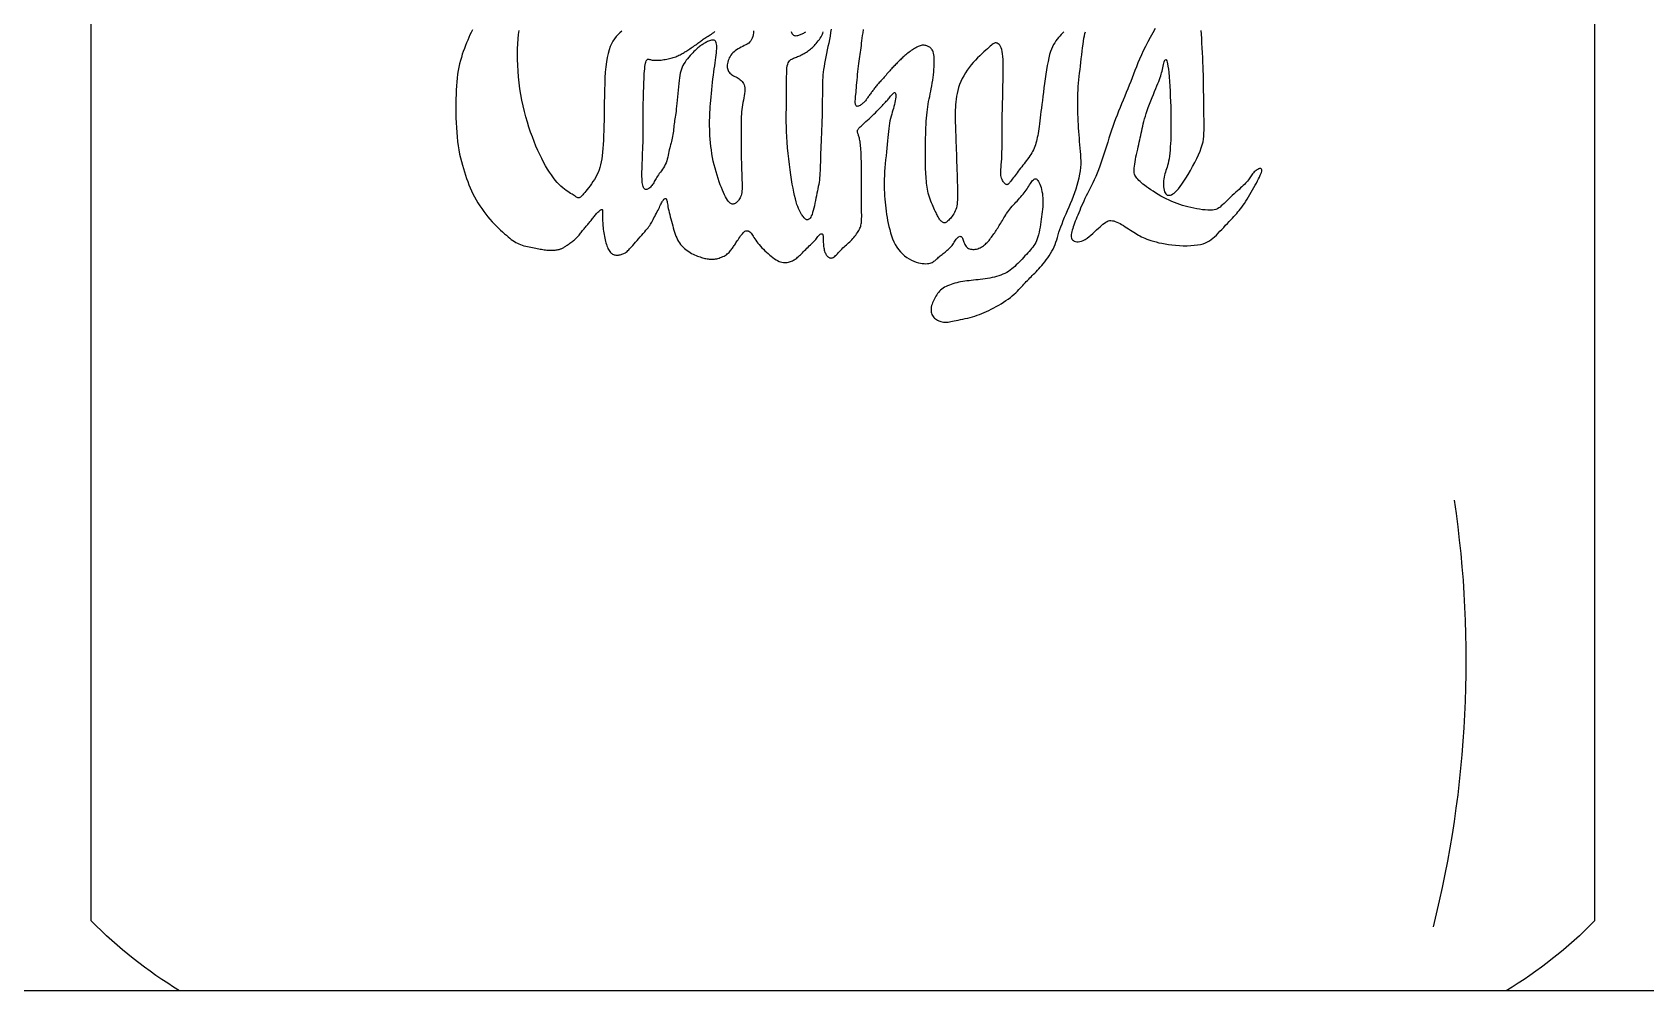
# Model space of a CAD drawing. Extents: x 357 to 2550, y 1547 to 3335.
# Drawn here: x 1936.1 to 2089, y 2116.6 to 2207.4 of the extents above; entities that cross this region are included whole.
import ezdxf

# ---------------------------------------------------------------- set-up
doc = ezdxf.new("R2010")
doc.units = 0
doc.header["$LTSCALE"] = 10
doc.header["$MEASUREMENT"] = 0
doc.layers.add('3', color=3, linetype='CONTINUOUS')
doc.layers.add('4', color=4, linetype='CONTINUOUS')

# ---------------------------------------------------------------- blocks, each defined once
blk = doc.blocks.new('A$C32471CFD')
at = {"layer": '3'}
for points in [[(45.15, 113.8), (45.01, 113.49), (44.86, 113.18), (44.72, 112.87), (44.59, 112.56), (44.46, 112.24), (44.33, 111.92), (44.2, 111.58), (44.07, 111.24), (43.95, 110.89), (43.84, 110.53), (43.73, 110.16), (43.63, 109.77), (43.54, 109.37), (43.46, 108.96), (43.4, 108.53), (43.34, 108.08), (43.29, 107.62), (43.26, 107.15), (43.23, 106.65), (43.21, 106.15), (43.2, 105.62), (43.19, 105.08), (43.19, 104.52), (43.19, 103.95), (43.2, 103.37), (43.22, 102.79), (43.25, 102.22), (43.29, 101.65), (43.34, 101.1), (43.4, 100.56), (43.47, 100.05), (43.55, 99.56), (43.64, 99.08), (43.74, 98.63), (43.84, 98.19), (43.96, 97.77), (44.08, 97.36), (44.2, 96.96), (44.33, 96.57), (44.46, 96.18), (44.59, 95.81), (44.74, 95.44), (44.89, 95.07), (45.05, 94.71), (45.22, 94.35), (45.4, 94), (45.6, 93.65), (45.81, 93.3), (46.03, 92.96), (46.25, 92.62), (46.49, 92.29), (46.73, 91.97), (46.98, 91.66), (47.23, 91.36), (47.48, 91.07), (47.74, 90.8), (48, 90.54), (48.25, 90.3), (48.49, 90.06), (48.73, 89.85), (48.96, 89.64), (49.18, 89.46), (49.38, 89.28), (49.58, 89.12), (49.76, 88.98), (49.94, 88.85), (50.12, 88.73), (50.3, 88.62), (50.48, 88.52), (50.66, 88.44), (50.85, 88.36), (51.05, 88.29), (51.26, 88.23), (51.47, 88.17), (51.67, 88.13), (51.88, 88.08), (52.08, 88.04), (52.28, 88), (52.47, 87.96), (52.65, 87.92), (52.83, 87.89), (53, 87.86), (53.17, 87.82), (53.34, 87.8), (53.5, 87.77), (53.66, 87.75), (53.82, 87.73), (53.97, 87.71), (54.13, 87.7), (54.28, 87.69), (54.43, 87.68), (54.57, 87.68), (54.71, 87.68), (54.84, 87.69), (54.97, 87.7), (55.08, 87.72), (55.2, 87.73), (55.31, 87.76), (55.41, 87.78), (55.5, 87.81), (55.59, 87.84), (55.68, 87.87), (55.76, 87.91), (55.83, 87.95), (55.91, 87.99), (55.98, 88.03), (56.05, 88.08), (56.13, 88.13), (56.21, 88.18), (56.3, 88.24), (56.39, 88.3), (56.49, 88.37), (56.6, 88.44), (56.7, 88.51), (56.81, 88.59), (56.92, 88.67), (57.03, 88.75), (57.13, 88.84), (57.24, 88.92), (57.33, 89.01), (57.43, 89.1), (57.52, 89.2), (57.61, 89.29), (57.7, 89.39), (57.78, 89.49), (57.87, 89.59), (57.96, 89.7), (58.04, 89.8), (58.13, 89.91), (58.21, 90.02), (58.3, 90.13), (58.39, 90.23), (58.47, 90.34), (58.56, 90.44), (58.64, 90.54), (58.73, 90.65), (58.82, 90.74), (58.9, 90.84), (58.98, 90.94), (59.06, 91.04), (59.15, 91.14), (59.22, 91.23), (59.3, 91.33), (59.38, 91.43), (59.45, 91.53), (59.53, 91.63), (59.6, 91.73), (59.68, 91.83), (59.76, 91.93), (59.84, 92.03), (59.93, 92.12), (60.02, 92.21), (60.11, 92.29), (60.2, 92.36), (60.28, 92.43), (60.36, 92.48), (60.42, 92.51), (60.47, 92.53), (60.52, 92.53), (60.54, 92.51), (60.56, 92.48), (60.57, 92.43), (60.58, 92.37), (60.57, 92.3), (60.57, 92.22), (60.57, 92.13), (60.56, 92.04), (60.56, 91.94), (60.56, 91.83), (60.56, 91.71), (60.56, 91.59), (60.57, 91.45), (60.57, 91.3), (60.58, 91.14), (60.59, 90.97), (60.6, 90.78), (60.61, 90.59), (60.63, 90.38), (60.65, 90.17), (60.68, 89.96), (60.71, 89.75), (60.74, 89.54), (60.78, 89.33), (60.82, 89.12), (60.86, 88.92), (60.91, 88.73), (60.96, 88.55), (61.02, 88.37), (61.08, 88.2), (61.14, 88.05), (61.21, 87.9), (61.28, 87.77), (61.35, 87.65), (61.42, 87.54), (61.5, 87.44), (61.59, 87.36), (61.67, 87.29), (61.76, 87.23), (61.85, 87.19), (61.95, 87.15), (62.04, 87.13), (62.14, 87.12), (62.24, 87.11), (62.35, 87.11), (62.45, 87.12), (62.55, 87.14), (62.66, 87.16), (62.76, 87.18), (62.86, 87.21), (62.96, 87.25), (63.07, 87.29), (63.17, 87.34), (63.27, 87.4), (63.37, 87.47), (63.47, 87.55), (63.57, 87.64), (63.67, 87.74), (63.78, 87.85), (63.89, 87.98), (64.02, 88.12), (64.16, 88.27), (64.31, 88.45), (64.48, 88.64), (64.65, 88.84), (64.84, 89.05), (65.03, 89.26), (65.21, 89.47), (65.39, 89.68), (65.56, 89.87), (65.71, 90.05), (65.84, 90.22), (65.96, 90.36), (66.06, 90.5), (66.15, 90.63), (66.23, 90.76), (66.31, 90.89), (66.39, 91.03), (66.48, 91.18), (66.57, 91.34), (66.66, 91.51), (66.76, 91.69), (66.86, 91.88), (66.95, 92.07), (67.05, 92.26), (67.14, 92.44), (67.22, 92.61), (67.3, 92.77), (67.37, 92.92), (67.44, 93.06), (67.5, 93.19), (67.56, 93.3), (67.62, 93.41), (67.67, 93.5), (67.73, 93.59), (67.79, 93.66), (67.84, 93.72), (67.9, 93.76), (67.95, 93.79), (68, 93.81), (68.05, 93.8), (68.09, 93.78), (68.13, 93.73), (68.16, 93.67), (68.19, 93.58), (68.21, 93.47), (68.24, 93.34), (68.26, 93.19), (68.29, 93.02), (68.32, 92.83), (68.36, 92.62), (68.41, 92.4), (68.46, 92.16), (68.52, 91.91), (68.59, 91.65), (68.66, 91.39), (68.73, 91.12), (68.8, 90.86), (68.88, 90.59), (68.95, 90.33), (69.02, 90.08), (69.1, 89.83), (69.18, 89.59), (69.26, 89.36), (69.35, 89.14), (69.45, 88.93), (69.57, 88.73), (69.69, 88.55), (69.82, 88.37), (69.96, 88.2), (70.11, 88.05), (70.27, 87.91), (70.43, 87.77), (70.6, 87.65), (70.77, 87.53), (70.94, 87.42), (71.12, 87.32), (71.29, 87.23), (71.47, 87.15), (71.64, 87.07), (71.8, 87), (71.97, 86.94), (72.13, 86.89), (72.28, 86.84), (72.42, 86.8), (72.56, 86.76), (72.7, 86.73), (72.82, 86.7), (72.95, 86.68), (73.07, 86.66), (73.18, 86.65), (73.29, 86.63), (73.4, 86.63), (73.51, 86.62), (73.61, 86.63), (73.72, 86.63), (73.84, 86.65), (73.96, 86.67), (74.09, 86.69), (74.23, 86.73), (74.37, 86.77), (74.52, 86.82), (74.67, 86.87), (74.82, 86.93), (74.97, 87), (75.11, 87.08), (75.24, 87.16), (75.35, 87.25), (75.46, 87.35), (75.56, 87.44), (75.65, 87.54), (75.74, 87.65), (75.82, 87.75), (75.89, 87.85), (75.96, 87.95), (76.03, 88.05), (76.09, 88.15), (76.16, 88.24), (76.23, 88.34), (76.3, 88.45), (76.37, 88.56), (76.45, 88.67), (76.53, 88.8), (76.62, 88.94), (76.72, 89.09), (76.82, 89.24), (76.92, 89.38), (77.02, 89.52), (77.13, 89.65), (77.23, 89.76), (77.34, 89.86), (77.44, 89.93), (77.54, 89.97), (77.64, 90), (77.73, 90), (77.82, 89.98), (77.91, 89.94), (78, 89.88), (78.08, 89.8), (78.16, 89.71), (78.24, 89.6), (78.32, 89.47), (78.41, 89.34), (78.5, 89.19), (78.6, 89.03), (78.71, 88.87), (78.83, 88.7), (78.96, 88.53), (79.11, 88.35), (79.27, 88.17), (79.45, 87.99), (79.62, 87.81), (79.81, 87.63), (79.99, 87.46), (80.18, 87.29), (80.37, 87.12), (80.56, 86.97), (80.75, 86.82), (80.93, 86.68), (81.12, 86.56), (81.3, 86.46), (81.48, 86.37), (81.65, 86.3), (81.82, 86.26), (81.99, 86.23), (82.15, 86.22), (82.3, 86.23), (82.45, 86.25), (82.59, 86.28), (82.72, 86.32), (82.85, 86.36), (82.96, 86.4), (83.07, 86.45), (83.18, 86.5), (83.28, 86.56), (83.37, 86.62), (83.47, 86.69), (83.57, 86.77), (83.67, 86.85), (83.78, 86.95), (83.89, 87.05), (84, 87.16), (84.12, 87.28), (84.24, 87.4), (84.37, 87.53), (84.5, 87.66), (84.64, 87.79), (84.78, 87.93), (84.92, 88.06), (85.06, 88.2), (85.2, 88.33), (85.34, 88.46), (85.47, 88.59), (85.6, 88.72), (85.72, 88.85), (85.82, 88.97), (85.92, 89.09), (86.01, 89.2), (86.09, 89.3), (86.16, 89.4), (86.23, 89.48), (86.3, 89.54), (86.36, 89.59), (86.42, 89.63), (86.47, 89.65), (86.53, 89.65), (86.57, 89.63), (86.62, 89.59), (86.65, 89.54), (86.68, 89.47), (86.7, 89.39), (86.72, 89.28), (86.72, 89.17), (86.72, 89.04), (86.72, 88.9), (86.72, 88.75), (86.72, 88.6), (86.73, 88.44), (86.74, 88.29), (86.75, 88.13), (86.78, 87.98), (86.81, 87.84), (86.84, 87.7), (86.88, 87.57), (86.92, 87.44), (86.97, 87.33), (87.02, 87.23), (87.07, 87.14), (87.12, 87.06), (87.17, 87), (87.23, 86.94), (87.29, 86.89), (87.34, 86.86), (87.4, 86.82), (87.47, 86.8), (87.53, 86.78), (87.6, 86.77), (87.66, 86.77), (87.74, 86.78), (87.81, 86.8), (87.9, 86.83), (87.99, 86.89), (88.08, 86.96), (88.18, 87.05), (88.29, 87.16), (88.41, 87.28), (88.53, 87.41), (88.65, 87.55), (88.78, 87.69), (88.91, 87.83), (89.04, 87.97), (89.18, 88.1), (89.31, 88.22), (89.45, 88.34), (89.58, 88.46), (89.71, 88.58), (89.85, 88.7), (89.97, 88.82), (90.1, 88.94), (90.22, 89.08), (90.34, 89.21), (90.46, 89.35), (90.57, 89.49), (90.67, 89.64), (90.76, 89.78), (90.85, 89.91), (90.93, 90.04), (91, 90.17), (91.05, 90.29), (91.11, 90.41), (91.15, 90.54), (91.18, 90.67), (91.21, 90.8), (91.23, 90.94), (91.25, 91.1), (91.26, 91.27), (91.26, 91.46), (91.27, 91.66), (91.27, 91.89), (91.26, 92.14), (91.26, 92.4), (91.25, 92.7), (91.25, 93.02), (91.24, 93.36), (91.24, 93.73), (91.24, 94.11), (91.24, 94.5), (91.24, 94.91), (91.24, 95.31), (91.24, 95.72), (91.24, 96.11), (91.24, 96.5), (91.24, 96.87), (91.24, 97.23), (91.23, 97.58), (91.23, 97.91), (91.23, 98.23), (91.22, 98.53), (91.21, 98.82), (91.2, 99.09), (91.19, 99.35), (91.18, 99.59), (91.16, 99.81), (91.14, 100.02), (91.12, 100.21), (91.1, 100.39), (91.08, 100.55), (91.05, 100.7), (91.02, 100.83), (90.99, 100.95), (90.96, 101.07), (90.93, 101.17), (90.9, 101.26), (90.87, 101.34), (90.85, 101.42), (90.82, 101.5), (90.8, 101.57), (90.78, 101.64), (90.77, 101.7), (90.77, 101.77), (90.77, 101.83), (90.78, 101.89), (90.8, 101.95), (90.83, 102.01), (90.88, 102.07), (90.93, 102.14), (91, 102.22), (91.09, 102.3), (91.19, 102.39), (91.31, 102.5), (91.44, 102.63), (91.6, 102.77), (91.77, 102.93), (91.95, 103.09), (92.14, 103.27), (92.33, 103.45), (92.53, 103.63), (92.71, 103.81), (92.89, 103.98), (93.06, 104.14), (93.21, 104.3), (93.35, 104.44), (93.48, 104.58), (93.61, 104.71), (93.72, 104.83), (93.82, 104.94), (93.92, 105.05), (94.01, 105.15), (94.1, 105.24), (94.18, 105.34), (94.27, 105.43), (94.35, 105.52), (94.43, 105.61), (94.51, 105.71), (94.6, 105.82), (94.69, 105.93), (94.79, 106.04), (94.88, 106.14), (94.97, 106.23), (95.06, 106.31), (95.14, 106.35), (95.2, 106.36), (95.25, 106.33), (95.29, 106.26), (95.31, 106.14), (95.31, 105.99), (95.3, 105.82), (95.28, 105.62), (95.25, 105.4), (95.2, 105.17), (95.15, 104.95), (95.09, 104.72), (95.03, 104.49), (94.96, 104.26), (94.89, 104.03), (94.82, 103.8), (94.75, 103.55), (94.68, 103.29), (94.62, 103.02), (94.57, 102.73), (94.52, 102.43), (94.48, 102.1), (94.44, 101.76), (94.41, 101.41), (94.37, 101.03), (94.33, 100.63), (94.29, 100.22), (94.25, 99.78), (94.2, 99.33), (94.15, 98.87), (94.1, 98.4), (94.06, 97.93), (94.02, 97.46), (93.98, 97), (93.96, 96.55), (93.94, 96.11), (93.93, 95.69), (93.93, 95.28), (93.94, 94.89), (93.96, 94.5), (93.98, 94.12), (94.01, 93.75), (94.04, 93.38), (94.07, 93.02), (94.12, 92.66), (94.16, 92.3), (94.22, 91.94), (94.27, 91.58), (94.34, 91.22), (94.41, 90.86), (94.5, 90.49), (94.59, 90.13), (94.69, 89.76), (94.8, 89.4), (94.93, 89.04), (95.07, 88.7), (95.24, 88.37), (95.42, 88.05), (95.62, 87.76), (95.85, 87.49), (96.09, 87.25), (96.35, 87.03), (96.62, 86.84), (96.9, 86.67), (97.18, 86.52), (97.45, 86.4), (97.72, 86.29), (97.98, 86.21), (98.22, 86.16), (98.45, 86.12), (98.67, 86.1), (98.87, 86.09), (99.06, 86.1), (99.22, 86.12), (99.38, 86.16), (99.51, 86.2), (99.63, 86.25), (99.73, 86.31), (99.83, 86.38), (99.92, 86.45), (100, 86.52), (100.09, 86.6), (100.18, 86.68), (100.27, 86.77), (100.37, 86.85), (100.47, 86.93), (100.58, 87.02), (100.69, 87.11), (100.8, 87.2), (100.92, 87.29), (101.04, 87.38), (101.16, 87.48), (101.28, 87.58), (101.41, 87.68), (101.53, 87.78), (101.64, 87.89), (101.76, 88), (101.87, 88.12), (101.97, 88.24), (102.06, 88.37), (102.15, 88.5), (102.24, 88.63), (102.32, 88.76), (102.39, 88.88), (102.47, 88.99), (102.54, 89.09), (102.61, 89.17), (102.69, 89.24), (102.76, 89.29), (102.83, 89.33), (102.9, 89.34), (102.97, 89.33), (103.04, 89.31), (103.1, 89.26), (103.15, 89.2), (103.2, 89.11), (103.24, 89), (103.29, 88.89), (103.33, 88.76), (103.38, 88.63), (103.43, 88.5), (103.49, 88.37), (103.55, 88.25), (103.63, 88.15), (103.72, 88.06), (103.82, 87.98), (103.93, 87.91), (104.05, 87.86), (104.17, 87.82), (104.3, 87.8), (104.44, 87.78), (104.58, 87.79), (104.72, 87.8), (104.86, 87.83), (105.01, 87.87), (105.15, 87.92), (105.29, 87.98), (105.43, 88.05), (105.56, 88.13), (105.69, 88.21), (105.81, 88.31), (105.92, 88.41), (106.03, 88.51), (106.14, 88.62), (106.24, 88.74), (106.35, 88.85), (106.45, 88.98), (106.54, 89.1), (106.64, 89.23), (106.74, 89.36), (106.83, 89.5), (106.93, 89.63), (107.02, 89.77), (107.11, 89.91), (107.2, 90.04), (107.29, 90.18), (107.38, 90.32), (107.47, 90.46), (107.56, 90.6), (107.65, 90.75), (107.74, 90.89), (107.83, 91.05), (107.93, 91.2), (108.02, 91.36), (108.12, 91.53), (108.22, 91.7), (108.33, 91.87), (108.44, 92.04), (108.56, 92.22), (108.68, 92.39), (108.81, 92.56), (108.95, 92.72), (109.09, 92.89), (109.24, 93.05), (109.39, 93.21), (109.54, 93.37), (109.69, 93.52), (109.84, 93.68), (109.98, 93.84), (110.12, 94), (110.25, 94.16), (110.38, 94.32), (110.51, 94.48), (110.63, 94.64), (110.74, 94.81), (110.85, 94.97), (110.96, 95.13), (111.06, 95.28), (111.15, 95.44), (111.25, 95.58), (111.34, 95.72), (111.43, 95.84), (111.51, 95.95), (111.6, 96.04), (111.68, 96.1), (111.76, 96.14), (111.84, 96.15), (111.92, 96.14), (112, 96.1), (112.07, 96.04), (112.15, 95.95), (112.23, 95.83), (112.3, 95.69), (112.37, 95.52), (112.44, 95.33), (112.51, 95.12), (112.57, 94.9), (112.62, 94.66), (112.67, 94.41), (112.7, 94.15), (112.72, 93.89), (112.74, 93.62), (112.73, 93.36), (112.72, 93.09), (112.71, 92.82), (112.68, 92.54), (112.65, 92.25), (112.61, 91.96), (112.57, 91.66), (112.54, 91.35), (112.49, 91.04), (112.45, 90.72), (112.4, 90.41), (112.35, 90.1), (112.29, 89.81), (112.22, 89.53), (112.15, 89.26), (112.07, 89.03), (111.98, 88.81), (111.88, 88.61), (111.77, 88.42), (111.66, 88.24), (111.53, 88.07), (111.4, 87.9), (111.25, 87.73), (111.1, 87.55), (110.95, 87.38), (110.78, 87.2), (110.61, 87.01), (110.44, 86.83), (110.27, 86.65), (110.1, 86.47), (109.92, 86.29), (109.75, 86.12), (109.58, 85.95), (109.41, 85.78), (109.23, 85.62), (109.05, 85.47), (108.86, 85.33), (108.66, 85.19), (108.45, 85.07), (108.23, 84.95), (108, 84.85), (107.76, 84.75), (107.5, 84.66), (107.24, 84.59), (106.98, 84.52), (106.71, 84.46), (106.43, 84.4), (106.16, 84.35), (105.88, 84.31), (105.6, 84.27), (105.32, 84.24), (105.05, 84.2), (104.78, 84.17), (104.51, 84.14), (104.24, 84.11), (103.98, 84.08), (103.73, 84.05), (103.48, 84.02), (103.23, 83.98), (102.99, 83.94), (102.76, 83.89), (102.53, 83.84), (102.3, 83.78), (102.08, 83.72), (101.86, 83.65), (101.66, 83.57), (101.45, 83.49), (101.26, 83.4), (101.08, 83.3), (100.91, 83.19), (100.75, 83.08), (100.61, 82.96), (100.48, 82.83), (100.36, 82.7), (100.25, 82.56), (100.15, 82.42), (100.05, 82.27), (99.97, 82.11), (99.88, 81.95), (99.8, 81.79), (99.73, 81.62), (99.66, 81.46), (99.6, 81.29), (99.55, 81.13), (99.51, 80.96), (99.49, 80.8), (99.48, 80.65), (99.48, 80.5), (99.5, 80.35), (99.54, 80.22), (99.58, 80.09), (99.65, 79.97), (99.72, 79.85), (99.81, 79.74), (99.9, 79.64), (100.01, 79.55), (100.13, 79.47), (100.25, 79.4), (100.39, 79.34), (100.52, 79.28), (100.66, 79.24), (100.8, 79.21), (100.94, 79.19), (101.07, 79.17), (101.21, 79.17), (101.35, 79.18), (101.5, 79.19), (101.66, 79.22), (101.84, 79.25), (102.02, 79.28), (102.23, 79.32), (102.46, 79.37), (102.71, 79.42), (102.98, 79.47), (103.25, 79.53), (103.54, 79.59), (103.83, 79.66), (104.12, 79.74), (104.4, 79.82), (104.68, 79.9), (104.96, 79.99), (105.23, 80.09), (105.51, 80.19), (105.78, 80.31), (106.05, 80.43), (106.33, 80.56), (106.62, 80.7), (106.91, 80.85), (107.21, 81.01), (107.5, 81.18), (107.8, 81.36), (108.08, 81.54), (108.36, 81.72), (108.63, 81.91), (108.88, 82.1), (109.11, 82.29), (109.33, 82.48), (109.52, 82.66), (109.71, 82.85), (109.88, 83.03), (110.04, 83.2), (110.2, 83.37), (110.35, 83.53), (110.49, 83.69), (110.63, 83.84), (110.77, 83.98), (110.91, 84.12), (111.05, 84.27), (111.19, 84.41), (111.33, 84.55), (111.47, 84.69), (111.62, 84.84), (111.77, 84.99), (111.93, 85.15), (112.09, 85.32), (112.26, 85.5), (112.42, 85.68), (112.6, 85.88), (112.77, 86.09), (112.95, 86.31), (113.13, 86.54), (113.3, 86.79), (113.47, 87.04), (113.64, 87.3), (113.8, 87.56), (113.94, 87.83), (114.07, 88.1), (114.18, 88.37), (114.28, 88.64), (114.37, 88.93), (114.46, 89.21), (114.55, 89.51), (114.64, 89.82), (114.75, 90.14), (114.86, 90.48), (115, 90.83), (115.15, 91.2), (115.31, 91.59), (115.48, 91.99), (115.66, 92.4), (115.84, 92.81), (116.02, 93.24), (116.2, 93.67), (116.37, 94.1), (116.53, 94.54), (116.68, 94.97), (116.81, 95.41), (116.93, 95.84), (117.04, 96.26), (117.12, 96.68), (117.19, 97.09), (117.23, 97.49), (117.25, 97.88), (117.25, 98.27), (117.24, 98.65), (117.22, 99.02), (117.19, 99.4), (117.15, 99.78), (117.12, 100.17), (117.08, 100.56), (117.05, 100.95), (117.02, 101.35), (117, 101.76), (116.97, 102.17), (116.95, 102.58), (116.93, 102.99), (116.91, 103.4), (116.89, 103.81), (116.88, 104.23), (116.87, 104.64), (116.87, 105.05), (116.87, 105.46), (116.87, 105.86), (116.88, 106.27), (116.9, 106.67), (116.92, 107.07), (116.96, 107.47), (116.99, 107.86), (117.04, 108.27), (117.08, 108.67), (117.13, 109.08), (117.18, 109.5), (117.23, 109.93), (117.28, 110.37), (117.34, 110.81), (117.39, 111.25), (117.44, 111.67), (117.49, 112.08), (117.55, 112.46), (117.6, 112.8), (117.66, 113.09), (117.71, 113.34), (117.77, 113.54)], [(115.23, 113.57), (115.06, 113.41), (114.9, 113.23), (114.73, 113.05), (114.57, 112.87), (114.42, 112.68), (114.27, 112.48), (114.13, 112.27), (114, 112.04), (113.87, 111.79), (113.76, 111.52), (113.64, 111.21), (113.53, 110.86), (113.43, 110.47), (113.34, 110.03), (113.25, 109.56), (113.16, 109.06), (113.08, 108.53), (113, 107.99), (112.93, 107.45), (112.86, 106.92), (112.79, 106.4), (112.73, 105.89), (112.67, 105.42), (112.61, 104.96), (112.56, 104.53), (112.5, 104.11), (112.46, 103.72), (112.41, 103.35), (112.37, 103), (112.32, 102.67), (112.28, 102.36), (112.24, 102.07), (112.2, 101.79), (112.16, 101.53), (112.12, 101.28), (112.07, 101.04), (112.02, 100.81), (111.97, 100.59), (111.91, 100.38), (111.84, 100.17), (111.77, 99.97), (111.7, 99.78), (111.61, 99.59), (111.52, 99.4), (111.41, 99.21), (111.3, 99.03), (111.18, 98.85), (111.05, 98.66), (110.92, 98.48), (110.78, 98.3), (110.64, 98.12), (110.5, 97.94), (110.36, 97.76), (110.22, 97.58), (110.08, 97.4), (109.94, 97.22), (109.8, 97.05), (109.67, 96.87), (109.55, 96.71), (109.43, 96.55), (109.31, 96.39), (109.2, 96.25), (109.1, 96.11), (109.01, 95.98), (108.92, 95.86), (108.83, 95.76), (108.76, 95.67), (108.69, 95.59), (108.62, 95.53), (108.57, 95.49), (108.51, 95.46), (108.46, 95.45), (108.42, 95.46), (108.37, 95.47), (108.32, 95.5), (108.27, 95.55), (108.21, 95.6), (108.15, 95.67), (108.08, 95.75), (108.01, 95.84), (107.95, 95.94), (107.89, 96.07), (107.83, 96.21), (107.79, 96.37), (107.76, 96.55), (107.75, 96.76), (107.75, 96.99), (107.76, 97.24), (107.78, 97.52), (107.8, 97.82), (107.82, 98.15), (107.85, 98.51), (107.87, 98.89), (107.88, 99.31), (107.89, 99.75), (107.89, 100.23), (107.9, 100.73), (107.9, 101.27), (107.9, 101.83), (107.91, 102.43), (107.91, 103.06), (107.92, 103.72), (107.94, 104.4), (107.95, 105.09), (107.97, 105.79), (107.99, 106.47), (108, 107.14), (108.02, 107.77), (108.03, 108.37), (108.03, 108.92), (108.03, 109.41), (108.03, 109.86), (108.02, 110.27), (107.99, 110.63), (107.96, 110.95), (107.92, 111.23), (107.87, 111.47), (107.8, 111.67), (107.72, 111.83), (107.64, 111.97), (107.55, 112.07), (107.45, 112.15), (107.36, 112.2), (107.27, 112.23), (107.18, 112.25), (107.09, 112.24), (107.01, 112.22), (106.93, 112.18), (106.84, 112.13), (106.74, 112.05), (106.63, 111.96), (106.49, 111.84), (106.34, 111.71), (106.16, 111.55), (105.96, 111.37), (105.73, 111.18), (105.5, 110.96), (105.25, 110.73), (105, 110.48), (104.74, 110.21), (104.49, 109.93), (104.25, 109.63), (104.01, 109.33), (103.78, 109.01), (103.57, 108.68), (103.37, 108.35), (103.18, 108.01), (103.02, 107.66), (102.87, 107.31), (102.75, 106.96), (102.65, 106.62), (102.57, 106.27), (102.5, 105.93), (102.45, 105.59), (102.41, 105.25), (102.38, 104.92), (102.36, 104.61), (102.34, 104.3), (102.33, 103.99), (102.33, 103.69), (102.33, 103.39), (102.34, 103.08), (102.35, 102.76), (102.36, 102.42), (102.37, 102.07), (102.38, 101.7), (102.4, 101.31), (102.41, 100.9), (102.43, 100.47), (102.44, 100.03), (102.46, 99.57), (102.48, 99.11), (102.49, 98.63), (102.51, 98.14), (102.53, 97.66), (102.54, 97.17), (102.56, 96.69), (102.57, 96.22), (102.59, 95.77), (102.6, 95.35), (102.61, 94.95), (102.62, 94.58), (102.62, 94.25), (102.62, 93.94), (102.61, 93.65), (102.59, 93.39), (102.57, 93.15), (102.53, 92.93), (102.48, 92.72), (102.42, 92.53), (102.35, 92.34), (102.26, 92.17), (102.17, 92.01), (102.07, 91.85), (101.97, 91.71), (101.87, 91.58), (101.77, 91.46), (101.67, 91.35), (101.58, 91.25), (101.49, 91.16), (101.4, 91.09), (101.31, 91.03), (101.23, 90.98), (101.14, 90.95), (101.06, 90.94), (100.98, 90.95), (100.9, 90.98), (100.82, 91.02), (100.75, 91.08), (100.67, 91.14), (100.6, 91.22), (100.54, 91.3), (100.47, 91.38), (100.42, 91.47), (100.36, 91.56), (100.31, 91.66), (100.25, 91.76), (100.19, 91.88), (100.13, 92), (100.07, 92.14), (99.99, 92.3), (99.91, 92.47), (99.82, 92.66), (99.73, 92.86), (99.64, 93.07), (99.54, 93.29), (99.45, 93.51), (99.37, 93.74), (99.29, 93.97), (99.22, 94.2), (99.16, 94.44), (99.11, 94.67), (99.07, 94.91), (99.03, 95.15), (98.99, 95.39), (98.96, 95.64), (98.94, 95.89), (98.91, 96.14), (98.89, 96.41), (98.87, 96.68), (98.85, 96.97), (98.84, 97.26), (98.82, 97.57), (98.82, 97.9), (98.81, 98.24), (98.81, 98.6), (98.81, 98.98), (98.81, 99.37), (98.82, 99.77), (98.82, 100.18), (98.83, 100.59), (98.84, 101), (98.86, 101.41), (98.87, 101.81), (98.88, 102.2), (98.9, 102.59), (98.92, 102.96), (98.95, 103.33), (98.98, 103.69), (99.01, 104.03), (99.05, 104.37), (99.1, 104.69), (99.15, 105), (99.2, 105.3), (99.26, 105.6), (99.32, 105.9), (99.39, 106.2), (99.45, 106.51), (99.51, 106.82), (99.57, 107.14), (99.63, 107.47), (99.68, 107.81), (99.73, 108.14), (99.77, 108.47), (99.8, 108.8), (99.83, 109.11), (99.85, 109.41), (99.87, 109.7), (99.87, 109.96), (99.87, 110.21), (99.86, 110.44), (99.84, 110.65), (99.81, 110.84), (99.77, 111.02), (99.73, 111.17), (99.68, 111.3), (99.62, 111.41), (99.55, 111.51), (99.48, 111.59), (99.41, 111.66), (99.33, 111.72), (99.24, 111.78), (99.15, 111.82), (99.06, 111.86), (98.97, 111.9), (98.87, 111.93), (98.77, 111.95), (98.66, 111.96), (98.55, 111.96), (98.43, 111.96), (98.32, 111.94), (98.19, 111.9), (98.07, 111.86), (97.94, 111.81), (97.81, 111.74), (97.67, 111.67), (97.54, 111.59), (97.41, 111.51), (97.27, 111.42), (97.14, 111.33), (97.01, 111.23), (96.88, 111.14), (96.75, 111.04), (96.63, 110.94), (96.51, 110.84), (96.39, 110.74), (96.27, 110.64), (96.16, 110.54), (96.06, 110.44), (95.95, 110.35), (95.85, 110.25), (95.76, 110.16), (95.66, 110.06), (95.56, 109.97), (95.47, 109.87), (95.38, 109.78), (95.28, 109.68), (95.18, 109.58), (95.09, 109.49), (94.99, 109.38), (94.89, 109.28), (94.79, 109.17), (94.69, 109.06), (94.59, 108.94), (94.48, 108.82), (94.37, 108.69), (94.26, 108.56), (94.16, 108.44), (94.05, 108.31), (93.94, 108.19), (93.84, 108.07), (93.74, 107.96), (93.64, 107.85), (93.54, 107.74), (93.45, 107.64), (93.35, 107.54), (93.26, 107.45), (93.18, 107.35), (93.09, 107.26), (93.01, 107.16), (92.94, 107.07), (92.86, 106.97), (92.79, 106.88), (92.72, 106.78), (92.65, 106.69), (92.58, 106.59), (92.51, 106.5), (92.44, 106.4), (92.37, 106.31), (92.3, 106.22), (92.23, 106.12), (92.17, 106.03), (92.1, 105.94), (92.03, 105.84), (91.97, 105.75), (91.9, 105.66), (91.84, 105.57), (91.78, 105.49), (91.71, 105.4), (91.64, 105.32), (91.57, 105.24), (91.5, 105.16), (91.42, 105.09), (91.33, 105.02), (91.25, 104.95), (91.16, 104.89), (91.07, 104.84), (90.98, 104.79), (90.9, 104.76), (90.82, 104.74), (90.75, 104.73), (90.69, 104.74), (90.64, 104.76), (90.6, 104.8), (90.57, 104.86), (90.54, 104.93), (90.52, 105.02), (90.51, 105.12), (90.51, 105.25), (90.51, 105.39), (90.52, 105.55), (90.54, 105.73), (90.55, 105.93), (90.58, 106.15), (90.6, 106.39), (90.62, 106.65), (90.65, 106.92), (90.67, 107.22), (90.7, 107.53), (90.73, 107.86), (90.76, 108.19), (90.78, 108.52), (90.81, 108.86), (90.85, 109.18), (90.88, 109.49), (90.91, 109.79), (90.95, 110.07), (90.99, 110.35), (91.03, 110.62), (91.07, 110.88), (91.11, 111.14), (91.15, 111.4), (91.19, 111.66), (91.23, 111.93), (91.26, 112.21), (91.3, 112.5), (91.34, 112.8), (91.38, 113.12), (91.43, 113.45), (91.47, 113.81)], [(87.67, 113.86), (87.59, 113.46), (87.52, 113.05), (87.44, 112.64), (87.36, 112.23), (87.27, 111.82), (87.19, 111.41), (87.1, 111), (87.02, 110.6), (86.94, 110.2), (86.87, 109.82), (86.81, 109.46), (86.75, 109.11), (86.71, 108.78), (86.68, 108.46), (86.66, 108.15), (86.64, 107.84), (86.63, 107.52), (86.62, 107.18), (86.62, 106.82), (86.62, 106.43), (86.61, 106), (86.6, 105.54), (86.6, 105.06), (86.59, 104.56), (86.58, 104.04), (86.57, 103.52), (86.55, 103), (86.54, 102.48), (86.52, 101.98), (86.5, 101.48), (86.48, 101), (86.46, 100.54), (86.44, 100.09), (86.42, 99.66), (86.4, 99.24), (86.39, 98.85), (86.37, 98.47), (86.37, 98.11), (86.36, 97.77), (86.35, 97.44), (86.34, 97.13), (86.32, 96.83), (86.31, 96.54), (86.28, 96.26), (86.25, 96), (86.22, 95.74), (86.18, 95.48), (86.13, 95.23), (86.08, 94.97), (86.03, 94.71), (85.97, 94.44), (85.92, 94.15), (85.85, 93.86), (85.79, 93.56), (85.73, 93.26), (85.66, 92.96), (85.59, 92.67), (85.52, 92.4), (85.45, 92.16), (85.38, 91.94), (85.3, 91.76), (85.23, 91.61), (85.15, 91.5), (85.08, 91.41), (85.01, 91.35), (84.94, 91.31), (84.87, 91.29), (84.8, 91.29), (84.74, 91.3), (84.68, 91.32), (84.62, 91.36), (84.56, 91.41), (84.5, 91.47), (84.43, 91.54), (84.37, 91.63), (84.3, 91.72), (84.22, 91.83), (84.14, 91.94), (84.06, 92.08), (83.97, 92.23), (83.88, 92.41), (83.79, 92.62), (83.69, 92.85), (83.6, 93.12), (83.5, 93.43), (83.41, 93.77), (83.31, 94.16), (83.22, 94.57), (83.13, 95.03), (83.04, 95.52), (82.95, 96.05), (82.86, 96.62), (82.78, 97.22), (82.7, 97.85), (82.62, 98.5), (82.55, 99.16), (82.49, 99.82), (82.43, 100.48), (82.39, 101.12), (82.36, 101.74), (82.34, 102.32), (82.33, 102.88), (82.33, 103.42), (82.33, 103.93), (82.34, 104.44), (82.35, 104.93), (82.36, 105.42), (82.37, 105.9), (82.37, 106.39), (82.37, 106.87), (82.37, 107.34), (82.37, 107.79), (82.37, 108.22), (82.38, 108.61), (82.39, 108.97), (82.41, 109.27), (82.45, 109.53), (82.5, 109.73), (82.56, 109.89), (82.62, 110.02), (82.7, 110.12), (82.78, 110.2), (82.88, 110.26), (82.98, 110.32), (83.08, 110.37), (83.2, 110.42), (83.31, 110.47), (83.43, 110.51), (83.56, 110.56), (83.68, 110.62), (83.81, 110.67), (83.94, 110.73), (84.07, 110.79), (84.2, 110.86), (84.33, 110.93), (84.45, 111), (84.58, 111.08), (84.71, 111.16), (84.83, 111.24), (84.95, 111.33), (85.07, 111.41), (85.19, 111.5), (85.31, 111.6), (85.42, 111.7), (85.54, 111.81), (85.66, 111.92), (85.77, 112.05), (85.89, 112.19), (86.01, 112.33), (86.13, 112.49), (86.25, 112.65), (86.36, 112.81), (86.46, 112.97), (86.55, 113.13), (86.63, 113.28), (86.68, 113.41), (86.72, 113.54)], [(84.61, 113.52), (84.54, 113.47), (84.46, 113.42), (84.37, 113.37), (84.27, 113.32), (84.18, 113.27), (84.07, 113.22), (83.97, 113.18), (83.87, 113.14), (83.77, 113.1), (83.67, 113.08), (83.58, 113.06), (83.49, 113.05), (83.4, 113.06), (83.32, 113.08), (83.24, 113.11), (83.17, 113.16), (83.1, 113.23), (83.04, 113.32), (82.99, 113.42), (82.94, 113.55)], [(78.46, 113.69), (78.44, 113.43), (78.4, 113.2), (78.36, 112.99), (78.31, 112.8), (78.23, 112.63), (78.14, 112.48), (78.02, 112.35), (77.88, 112.22), (77.71, 112.11), (77.54, 112.01), (77.36, 111.92), (77.17, 111.82), (76.98, 111.73), (76.8, 111.63), (76.62, 111.53), (76.45, 111.42), (76.29, 111.31), (76.15, 111.19), (76.01, 111.06), (75.89, 110.93), (75.77, 110.78), (75.67, 110.63), (75.58, 110.47), (75.51, 110.31), (75.45, 110.14), (75.4, 109.97), (75.36, 109.8), (75.34, 109.64), (75.33, 109.48), (75.34, 109.34), (75.36, 109.2), (75.39, 109.08), (75.44, 108.96), (75.5, 108.85), (75.57, 108.76), (75.65, 108.66), (75.75, 108.58), (75.85, 108.5), (75.97, 108.42), (76.1, 108.35), (76.23, 108.28), (76.36, 108.21), (76.5, 108.13), (76.63, 108.05), (76.76, 107.97), (76.89, 107.88), (77, 107.78), (77.11, 107.67), (77.2, 107.55), (77.28, 107.42), (77.35, 107.27), (77.4, 107.1), (77.43, 106.92), (77.44, 106.71), (77.43, 106.49), (77.4, 106.25), (77.36, 105.99), (77.31, 105.73), (77.25, 105.45), (77.2, 105.18), (77.14, 104.9), (77.09, 104.62), (77.06, 104.35), (77.03, 104.08), (77.01, 103.81), (76.99, 103.53), (76.98, 103.25), (76.98, 102.95), (76.98, 102.63), (76.98, 102.3), (76.98, 101.94), (76.98, 101.56), (76.98, 101.16), (76.98, 100.76), (76.98, 100.35), (76.98, 99.95), (76.99, 99.55), (76.99, 99.16), (77, 98.79), (77, 98.44), (77.01, 98.1), (77.02, 97.77), (77.03, 97.45), (77.04, 97.15), (77.05, 96.84), (77.06, 96.55), (77.07, 96.26), (77.08, 95.98), (77.1, 95.7), (77.1, 95.44), (77.1, 95.18), (77.1, 94.94), (77.08, 94.72), (77.06, 94.52), (77.02, 94.34), (76.98, 94.17), (76.92, 94.02), (76.86, 93.89), (76.8, 93.78), (76.73, 93.67), (76.66, 93.58), (76.59, 93.5), (76.52, 93.42), (76.45, 93.36), (76.39, 93.3), (76.32, 93.26), (76.26, 93.22), (76.19, 93.19), (76.13, 93.17), (76.06, 93.15), (75.99, 93.15), (75.92, 93.16), (75.84, 93.18), (75.76, 93.22), (75.68, 93.28), (75.58, 93.37), (75.49, 93.48), (75.38, 93.62), (75.27, 93.8), (75.15, 94.01), (75.03, 94.24), (74.91, 94.51), (74.78, 94.8), (74.65, 95.11), (74.51, 95.45), (74.38, 95.8), (74.26, 96.18), (74.13, 96.57), (74.01, 96.97), (73.9, 97.39), (73.79, 97.81), (73.69, 98.24), (73.6, 98.68), (73.52, 99.12), (73.46, 99.56), (73.4, 99.99), (73.35, 100.42), (73.32, 100.85), (73.29, 101.26), (73.27, 101.65), (73.26, 102.04), (73.25, 102.4), (73.25, 102.74), (73.25, 103.07), (73.26, 103.39), (73.27, 103.7), (73.29, 104.02), (73.31, 104.35), (73.33, 104.69), (73.36, 105.05), (73.39, 105.44), (73.43, 105.84), (73.47, 106.27), (73.51, 106.7), (73.55, 107.14), (73.6, 107.57), (73.65, 108), (73.7, 108.41), (73.75, 108.8), (73.8, 109.18), (73.85, 109.54), (73.91, 109.88), (73.95, 110.2), (74, 110.5), (74.03, 110.78), (74.06, 111.05), (74.08, 111.3), (74.1, 111.53), (74.1, 111.74), (74.09, 111.93), (74.07, 112.1), (74.04, 112.24), (73.99, 112.36), (73.94, 112.45), (73.87, 112.51), (73.78, 112.55), (73.69, 112.57), (73.59, 112.57), (73.48, 112.55), (73.37, 112.52), (73.25, 112.48), (73.13, 112.44), (73.02, 112.39), (72.9, 112.34), (72.79, 112.28), (72.68, 112.22), (72.57, 112.16), (72.47, 112.1), (72.36, 112.03), (72.26, 111.97), (72.16, 111.9), (72.07, 111.82), (71.97, 111.74), (71.87, 111.66), (71.76, 111.56), (71.65, 111.46), (71.53, 111.34), (71.4, 111.21), (71.26, 111.06), (71.1, 110.91), (70.95, 110.74), (70.79, 110.56), (70.63, 110.37), (70.48, 110.18), (70.34, 109.98), (70.21, 109.78), (70.09, 109.57), (70, 109.36), (69.91, 109.15), (69.84, 108.91), (69.78, 108.67), (69.73, 108.4), (69.68, 108.1), (69.63, 107.78), (69.59, 107.42), (69.55, 107.04), (69.51, 106.65), (69.47, 106.25), (69.44, 105.85), (69.4, 105.45), (69.37, 105.08), (69.33, 104.74), (69.3, 104.43), (69.27, 104.15), (69.23, 103.9), (69.2, 103.67), (69.17, 103.45), (69.14, 103.25), (69.11, 103.05), (69.08, 102.85), (69.06, 102.64), (69.03, 102.43), (69.01, 102.22), (68.99, 102.01), (68.96, 101.8), (68.93, 101.59), (68.9, 101.38), (68.86, 101.17), (68.82, 100.97), (68.78, 100.78), (68.73, 100.58), (68.68, 100.39), (68.63, 100.19), (68.57, 100), (68.52, 99.8), (68.47, 99.59), (68.43, 99.37), (68.38, 99.16), (68.34, 98.93), (68.29, 98.71), (68.23, 98.49), (68.17, 98.27), (68.09, 98.05), (68, 97.85), (67.9, 97.65), (67.79, 97.46), (67.67, 97.28), (67.54, 97.11), (67.42, 96.94), (67.29, 96.78), (67.18, 96.63), (67.07, 96.48), (66.98, 96.34), (66.9, 96.2), (66.83, 96.06), (66.76, 95.93), (66.7, 95.81), (66.63, 95.69), (66.57, 95.57), (66.5, 95.46), (66.42, 95.35), (66.34, 95.26), (66.25, 95.17), (66.16, 95.09), (66.07, 95.02), (65.98, 94.96), (65.89, 94.92), (65.81, 94.9), (65.73, 94.89), (65.66, 94.9), (65.59, 94.93), (65.53, 94.97), (65.47, 95.04), (65.42, 95.13), (65.38, 95.24), (65.34, 95.38), (65.31, 95.54), (65.28, 95.72), (65.26, 95.92), (65.25, 96.15), (65.24, 96.41), (65.24, 96.68), (65.24, 96.98), (65.25, 97.31), (65.26, 97.65), (65.27, 98.02), (65.29, 98.4), (65.31, 98.8), (65.32, 99.21), (65.34, 99.62), (65.35, 100.03), (65.36, 100.45), (65.37, 100.86), (65.37, 101.26), (65.37, 101.66), (65.37, 102.05), (65.37, 102.42), (65.37, 102.78), (65.36, 103.13), (65.36, 103.45), (65.36, 103.76), (65.37, 104.06), (65.37, 104.35), (65.38, 104.63), (65.38, 104.91), (65.39, 105.2), (65.4, 105.5), (65.41, 105.82), (65.42, 106.15), (65.43, 106.51), (65.44, 106.87), (65.45, 107.23), (65.46, 107.6), (65.48, 107.95), (65.49, 108.29), (65.51, 108.62), (65.54, 108.91), (65.56, 109.18), (65.59, 109.43), (65.63, 109.64), (65.66, 109.83), (65.7, 109.98), (65.75, 110.11), (65.8, 110.2), (65.85, 110.26), (65.91, 110.3), (65.98, 110.31), (66.05, 110.3), (66.13, 110.29), (66.23, 110.26), (66.33, 110.24), (66.44, 110.21), (66.57, 110.19), (66.71, 110.18), (66.85, 110.18), (67.01, 110.18), (67.17, 110.19), (67.33, 110.2), (67.5, 110.21), (67.67, 110.23), (67.84, 110.26), (68, 110.28), (68.17, 110.31), (68.33, 110.35), (68.49, 110.38), (68.64, 110.42), (68.8, 110.46), (68.94, 110.51), (69.09, 110.56), (69.23, 110.61), (69.36, 110.66), (69.5, 110.72), (69.62, 110.78), (69.75, 110.84), (69.87, 110.9), (69.99, 110.97), (70.1, 111.03), (70.22, 111.1), (70.33, 111.17), (70.44, 111.24), (70.55, 111.31), (70.67, 111.39), (70.79, 111.47), (70.92, 111.55), (71.05, 111.64), (71.19, 111.73), (71.33, 111.83), (71.46, 111.92), (71.6, 112.01), (71.74, 112.11), (71.87, 112.2), (71.99, 112.29), (72.1, 112.37), (72.2, 112.45), (72.3, 112.53), (72.4, 112.6), (72.5, 112.68), (72.6, 112.75), (72.7, 112.82), (72.81, 112.9), (72.93, 112.97), (73.06, 113.04), (73.19, 113.12), (73.33, 113.21), (73.47, 113.29), (73.61, 113.39), (73.74, 113.49), (73.87, 113.6)], [(62.86, 113.62), (62.63, 113.43), (62.4, 113.23), (62.19, 113), (61.98, 112.74), (61.8, 112.46), (61.63, 112.15), (61.48, 111.8), (61.34, 111.42), (61.22, 110.99), (61.11, 110.52), (61.02, 109.99), (60.95, 109.42), (60.89, 108.79), (60.85, 108.12), (60.82, 107.41), (60.8, 106.68), (60.78, 105.94), (60.77, 105.2), (60.76, 104.47), (60.76, 103.76), (60.75, 103.09), (60.73, 102.44), (60.72, 101.84), (60.7, 101.26), (60.68, 100.72), (60.65, 100.21), (60.61, 99.73), (60.57, 99.29), (60.53, 98.88), (60.47, 98.5), (60.41, 98.15), (60.33, 97.81), (60.25, 97.5), (60.15, 97.2), (60.04, 96.91), (59.91, 96.63), (59.76, 96.35), (59.6, 96.08), (59.43, 95.81), (59.26, 95.56), (59.09, 95.32), (58.92, 95.09), (58.75, 94.88), (58.6, 94.69), (58.46, 94.52), (58.33, 94.37), (58.22, 94.24), (58.12, 94.14), (58.02, 94.05), (57.94, 93.98), (57.86, 93.94), (57.78, 93.91), (57.71, 93.9), (57.64, 93.91), (57.57, 93.94), (57.49, 93.98), (57.41, 94.03), (57.31, 94.09), (57.2, 94.16), (57.08, 94.24), (56.95, 94.33), (56.79, 94.42), (56.63, 94.52), (56.45, 94.64), (56.26, 94.77), (56.06, 94.92), (55.85, 95.08), (55.64, 95.27), (55.42, 95.49), (55.2, 95.73), (54.97, 95.99), (54.75, 96.28), (54.52, 96.6), (54.29, 96.94), (54.06, 97.3), (53.82, 97.7), (53.59, 98.11), (53.36, 98.55), (53.13, 99.02), (52.9, 99.51), (52.68, 100.02), (52.46, 100.55), (52.25, 101.1), (52.04, 101.68), (51.85, 102.27), (51.66, 102.87), (51.48, 103.5), (51.31, 104.13), (51.16, 104.79), (51.02, 105.45), (50.89, 106.13), (50.78, 106.81), (50.69, 107.51), (50.62, 108.21), (50.57, 108.91), (50.53, 109.6), (50.5, 110.27), (50.5, 110.93), (50.51, 111.55), (50.53, 112.15), (50.57, 112.71), (50.62, 113.23), (50.68, 113.71)], [(126.04, 113.96), (125.75, 113.44), (125.45, 112.9), (125.16, 112.36), (124.89, 111.83), (124.63, 111.31), (124.4, 110.81), (124.18, 110.33), (123.99, 109.87), (123.81, 109.42), (123.64, 108.97), (123.47, 108.54), (123.31, 108.1), (123.14, 107.67), (122.97, 107.24), (122.79, 106.8), (122.61, 106.36), (122.42, 105.92), (122.24, 105.47), (122.05, 105.03), (121.87, 104.58), (121.69, 104.14), (121.52, 103.69), (121.35, 103.25), (121.18, 102.8), (121.02, 102.35), (120.87, 101.89), (120.71, 101.43), (120.56, 100.97), (120.41, 100.5), (120.25, 100.02), (120.1, 99.54), (119.95, 99.06), (119.79, 98.58), (119.64, 98.11), (119.48, 97.66), (119.32, 97.22), (119.15, 96.81), (118.99, 96.41), (118.82, 96.04), (118.65, 95.69), (118.49, 95.36), (118.32, 95.04), (118.16, 94.72), (118.01, 94.42), (117.86, 94.12), (117.71, 93.82), (117.58, 93.52), (117.45, 93.23), (117.32, 92.94), (117.2, 92.66), (117.09, 92.38), (116.98, 92.11), (116.87, 91.85), (116.77, 91.6), (116.67, 91.35), (116.57, 91.12), (116.48, 90.89), (116.4, 90.67), (116.32, 90.46), (116.26, 90.26), (116.2, 90.07), (116.15, 89.89), (116.12, 89.71), (116.09, 89.55), (116.09, 89.4), (116.1, 89.26), (116.13, 89.13), (116.17, 89.01), (116.25, 88.91), (116.34, 88.83), (116.45, 88.76), (116.59, 88.71), (116.74, 88.68), (116.92, 88.68), (117.1, 88.71), (117.3, 88.76), (117.51, 88.85), (117.73, 88.97), (117.96, 89.12), (118.2, 89.3), (118.43, 89.49), (118.66, 89.69), (118.89, 89.89), (119.1, 90.1), (119.31, 90.29), (119.5, 90.47), (119.68, 90.63), (119.85, 90.78), (120.02, 90.91), (120.17, 91.01), (120.33, 91.1), (120.48, 91.16), (120.64, 91.2), (120.8, 91.21), (120.97, 91.19), (121.14, 91.16), (121.31, 91.1), (121.49, 91.03), (121.68, 90.94), (121.87, 90.84), (122.06, 90.73), (122.27, 90.61), (122.47, 90.48), (122.68, 90.35), (122.89, 90.21), (123.1, 90.08), (123.3, 89.94), (123.5, 89.82), (123.69, 89.7), (123.87, 89.58), (124.05, 89.48), (124.23, 89.38), (124.42, 89.28), (124.61, 89.19), (124.81, 89.1), (125.03, 89.02), (125.27, 88.93), (125.53, 88.84), (125.82, 88.75), (126.14, 88.67), (126.47, 88.58), (126.83, 88.51), (127.21, 88.43), (127.6, 88.37), (128.02, 88.32), (128.46, 88.28), (128.91, 88.25), (129.36, 88.23), (129.81, 88.23), (130.24, 88.25), (130.66, 88.28), (131.05, 88.32), (131.4, 88.38), (131.72, 88.46), (131.99, 88.56), (132.24, 88.67), (132.47, 88.8), (132.68, 88.95), (132.88, 89.11), (133.08, 89.29), (133.28, 89.49), (133.49, 89.7), (133.71, 89.93), (133.93, 90.16), (134.15, 90.4), (134.37, 90.64), (134.59, 90.87), (134.8, 91.09), (135, 91.3), (135.19, 91.5), (135.36, 91.69), (135.53, 91.87), (135.69, 92.04), (135.84, 92.22), (136, 92.4), (136.15, 92.59), (136.3, 92.79), (136.45, 93.01), (136.61, 93.24), (136.77, 93.49), (136.92, 93.75), (137.08, 94.02), (137.24, 94.29), (137.4, 94.56), (137.56, 94.84), (137.72, 95.11), (137.87, 95.38), (138.02, 95.64), (138.16, 95.9), (138.28, 96.14), (138.4, 96.36), (138.49, 96.56), (138.56, 96.74), (138.62, 96.9), (138.65, 97.04), (138.66, 97.15), (138.66, 97.23), (138.64, 97.3), (138.6, 97.34), (138.54, 97.37), (138.47, 97.37), (138.39, 97.35), (138.3, 97.32), (138.2, 97.27), (138.09, 97.21), (137.98, 97.14), (137.87, 97.05), (137.77, 96.96), (137.67, 96.85), (137.58, 96.75), (137.5, 96.63), (137.42, 96.51), (137.34, 96.39), (137.26, 96.27), (137.18, 96.14), (137.09, 96.01), (136.99, 95.88), (136.87, 95.76), (136.75, 95.62), (136.62, 95.49), (136.47, 95.35), (136.31, 95.21), (136.15, 95.06), (135.97, 94.9), (135.78, 94.73), (135.58, 94.55), (135.38, 94.36), (135.17, 94.16), (134.96, 93.97), (134.75, 93.77), (134.55, 93.58), (134.36, 93.4), (134.19, 93.23), (134.02, 93.07), (133.87, 92.93), (133.72, 92.8), (133.57, 92.7), (133.41, 92.61), (133.23, 92.53), (133.03, 92.48), (132.81, 92.45), (132.55, 92.43), (132.27, 92.44), (131.96, 92.46), (131.63, 92.49), (131.3, 92.54), (130.95, 92.6), (130.6, 92.67), (130.26, 92.74), (129.92, 92.82), (129.59, 92.91), (129.27, 93), (128.95, 93.1), (128.63, 93.21), (128.32, 93.33), (128, 93.46), (127.68, 93.6), (127.35, 93.76), (127.03, 93.93), (126.71, 94.11), (126.39, 94.3), (126.08, 94.49), (125.78, 94.68), (125.5, 94.86), (125.24, 95.04), (125, 95.21), (124.78, 95.38), (124.58, 95.53), (124.4, 95.68), (124.24, 95.82), (124.1, 95.96), (123.97, 96.09), (123.86, 96.21), (123.77, 96.33), (123.69, 96.46), (123.63, 96.58), (123.59, 96.71), (123.56, 96.86), (123.54, 97.02), (123.54, 97.2), (123.55, 97.4), (123.57, 97.63), (123.61, 97.88), (123.65, 98.16), (123.71, 98.44), (123.76, 98.74), (123.83, 99.04), (123.89, 99.34), (123.96, 99.64), (124.02, 99.93), (124.08, 100.21), (124.14, 100.48), (124.2, 100.75), (124.26, 101.02), (124.32, 101.29), (124.38, 101.56), (124.44, 101.82), (124.5, 102.1), (124.56, 102.37), (124.63, 102.66), (124.7, 102.95), (124.78, 103.25), (124.87, 103.57), (124.97, 103.9), (125.08, 104.25), (125.21, 104.61), (125.36, 104.99), (125.51, 105.38), (125.66, 105.76), (125.82, 106.14), (125.97, 106.5), (126.11, 106.84), (126.24, 107.15), (126.36, 107.44), (126.46, 107.69), (126.54, 107.92), (126.62, 108.14), (126.69, 108.33), (126.75, 108.53), (126.8, 108.71), (126.85, 108.91), (126.9, 109.1), (126.94, 109.3), (126.98, 109.49), (127.02, 109.68), (127.06, 109.85), (127.11, 109.99), (127.15, 110.11), (127.19, 110.2), (127.24, 110.25), (127.29, 110.26), (127.34, 110.22), (127.4, 110.13), (127.45, 109.98), (127.5, 109.77), (127.55, 109.49), (127.6, 109.14), (127.65, 108.72), (127.69, 108.23), (127.73, 107.69), (127.76, 107.12), (127.79, 106.52), (127.82, 105.91), (127.85, 105.3), (127.87, 104.7), (127.88, 104.13), (127.89, 103.58), (127.9, 103.05), (127.9, 102.55), (127.9, 102.07), (127.89, 101.61), (127.88, 101.16), (127.87, 100.73), (127.85, 100.32), (127.82, 99.92), (127.79, 99.54), (127.76, 99.18), (127.72, 98.84), (127.68, 98.52), (127.63, 98.23), (127.57, 97.96), (127.51, 97.72), (127.44, 97.51), (127.38, 97.31), (127.31, 97.12), (127.24, 96.93), (127.18, 96.75), (127.13, 96.56), (127.08, 96.35), (127.05, 96.13), (127.02, 95.9), (127.01, 95.67), (127.01, 95.43), (127.02, 95.2), (127.04, 94.99), (127.08, 94.79), (127.13, 94.62), (127.2, 94.48), (127.28, 94.36), (127.37, 94.28), (127.47, 94.22), (127.59, 94.2), (127.71, 94.2), (127.84, 94.22), (127.98, 94.27), (128.12, 94.35), (128.27, 94.46), (128.43, 94.59), (128.6, 94.77), (128.79, 94.97), (128.99, 95.22), (129.2, 95.51), (129.43, 95.85), (129.68, 96.24), (129.94, 96.67), (130.21, 97.12), (130.47, 97.59), (130.72, 98.06), (130.96, 98.54), (131.17, 98.99), (131.35, 99.42), (131.5, 99.81), (131.61, 100.17), (131.7, 100.52), (131.75, 100.86), (131.79, 101.19), (131.81, 101.54), (131.82, 101.9), (131.82, 102.29), (131.82, 102.72), (131.82, 103.18), (131.81, 103.66), (131.81, 104.15), (131.8, 104.64), (131.79, 105.13), (131.78, 105.61), (131.78, 106.06), (131.77, 106.49), (131.77, 106.89), (131.76, 107.28), (131.76, 107.68), (131.75, 108.08), (131.74, 108.49), (131.73, 108.94), (131.71, 109.42), (131.69, 109.95), (131.67, 110.5), (131.64, 111.08), (131.61, 111.66), (131.58, 112.22), (131.55, 112.76), (131.51, 113.26), (131.48, 113.7)]]:
    blk.add_lwpolyline(points, dxfattribs=at)
at = {"layer": '4'}
blk.add_lwpolyline([(10.47, 0, -0.061879), (0, 8.26), (0, 162.13, -0.174975), (21.42, 196, 0.542163), (21.42, 200, 0.259332), (21.42, 220, -0.35329), (21.42, 223, -0.602949), (21.42, 227), (156.67, 227, -0.602949), (156.67, 223, -0.35329), (156.67, 220, 0.259332), (156.67, 200, 0.542163), (156.67, 196, -0.174975), (178.09, 162.13), (178.09, 8.26, -0.061879), (167.62, 0)], format="xyb", close=True, dxfattribs=at)

msp = doc.modelspace()

# ---------------------------------------------------------------- linework, layer by layer
at = {"layer": '3'}
msp.add_arc((1968.19, 2147.9), 103.79, 345.9241, 8.4179, dxfattribs=at)
at = {"layer": '4'}
msp.add_line((2208.61, 2116.61), (1144.61, 2116.61), dxfattribs=at)

# ---------------------------------------------------------------- block references
at = {"layer": '3', "xscale": 0.8, "yscale": 0.8, "zscale": 0.8}
msp.add_blockref('A$C32471CFD', (1941.67, 2116.61), dxfattribs=at)

doc.saveas('drawing.dxf')
